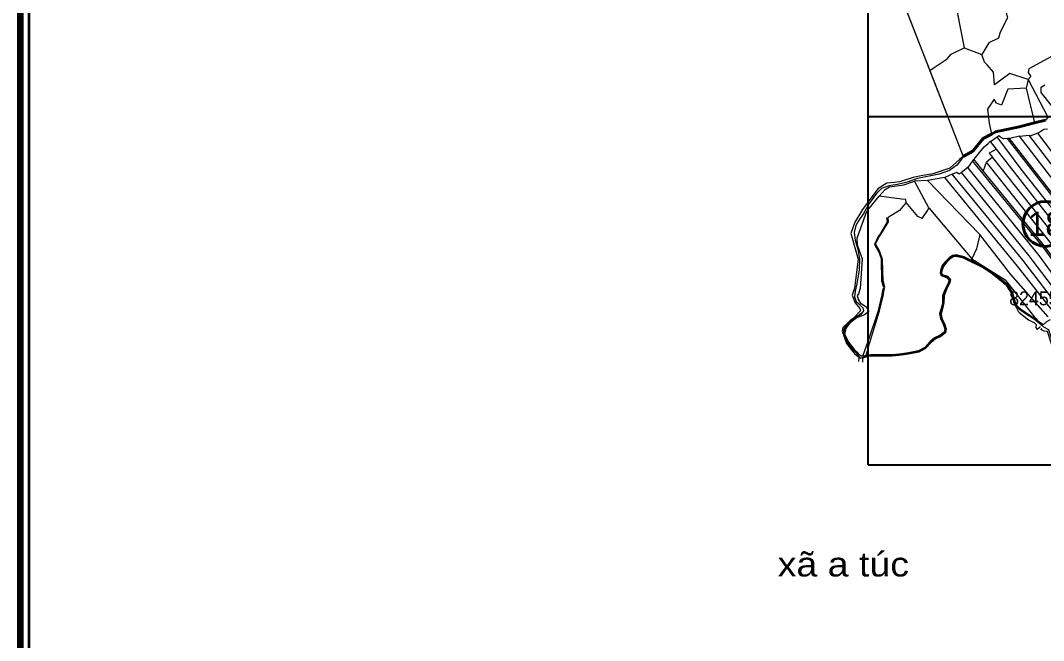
# Model space of a CAD drawing. Header units: metres. Extents: x 548568 to 557107, y 1817749 to 1829427.
# Drawn here: x 548568 to 551503, y 1821495 to 1823275 of the extents above; entities that cross this region are included whole.
import ezdxf
from ezdxf.enums import TextEntityAlignment as Align

# ---------------------------------------------------------------- set-up
doc = ezdxf.new("R2010")
doc.units = ezdxf.units.M
doc.header["$LTSCALE"] = 28
doc.linetypes.add('LONG_DASHED', pattern=[7.5, 6, -1.5])
doc.linetypes.add('MEDIUM_DASHED', pattern=[4.5, 3, -1.5])
for name, color, linetype, lineweight in [('10', 7, 'Continuous', 13), ('23', 7, 'Continuous', 13), ('32', 7, 'Continuous', 13), ('34', 7, 'LONG_DASHED', 40), ('46', 7, 'Continuous', 13), ('47', 7, 'Continuous', 13), ('54', 7, 'Continuous', 25), ('63', 7, 'Continuous', 40)]:
    doc.layers.add(name, color=color, linetype=linetype, lineweight=lineweight)
doc.layers.add('48', color=7, linetype='Continuous')
doc.layers.add('55', color=7, linetype='Continuous')

msp = doc.modelspace()

# ---------------------------------------------------------------- linework, layer by layer
at = {"layer": '10'}
for p, q in [((551106.64, 1823312.85), (551137.33, 1823233.9)), ((551137.33, 1823233.9), (551176.98, 1823131.88)), ((551176.98, 1823131.88), (551273.11, 1822884.53)), ((551458.96, 1823105.44), (551453.86, 1823080.56)), ((551453.86, 1823080.56), (551477.01, 1822981.28)), ((551173.82, 1822737.99), (551132.84, 1822813.82)), ((551170.73, 1822816.32), (551320.23, 1822660.62)), ((551173.82, 1822737.99), (551297.25, 1822591.56)), ((551297.25, 1822591.56), (551294.45, 1822587.2))]:
    msp.add_line(p, q, dxfattribs=at)
for points in [[(551271.65, 1823357.38), (551260.16, 1823349.61), (551250.51, 1823340.42), (551255.85, 1823299.21), (551275.52, 1823197.01)], [(551390.68, 1823320.23), (551399.8, 1823283.19), (551398.64, 1823280.7), (551378.75, 1823242.24), (551374.54, 1823224.76), (551346.63, 1823211.49), (551325.89, 1823177.31)], [(551176.98, 1823131.88), (551189.69, 1823140.6), (551226.4, 1823165.16), (551238.46, 1823178.18), (551275.52, 1823197.01), (551325.89, 1823177.31)], [(551458.96, 1823105.44), (551406.23, 1823122.75), (551363.1, 1823090.23), (551359.41, 1823127.04), (551341.72, 1823147.9), (551333.59, 1823155.27), (551325.89, 1823177.31)], [(551453.86, 1823080.56), (551400.77, 1823078.04), (551382.31, 1823031.89), (551368.76, 1823037.58), (551362.12, 1823049.36), (551343.06, 1823020.65), (551347.48, 1822980.9), (551354.41, 1822949.4)], [(551742.24, 1822587.13), (551652.26, 1822734.01), (551486.85, 1822952.31)], [(551648.04, 1822531.99), (551555.13, 1822666.36), (551368.17, 1822906.32), (551351.29, 1822927.98)], [(551662.48, 1822546.13), (551574.67, 1822676.99), (551439.35, 1822848.54), (551370.01, 1822941.39)], [(551703.61, 1822570.37), (551614.63, 1822709.83), (551434.25, 1822943.18)], [(551722.68, 1822578.37), (551631.97, 1822723.7), (551463.93, 1822942.91)], [(551368.17, 1822906.32), (551347.05, 1822894.17), (551356.73, 1822882.98), (551339.89, 1822868.76)], [(551329.8, 1822844.09), (551331.14, 1822845.03), (551339.89, 1822868.76)], [(551618.87, 1822503.44), (551522.41, 1822639.35), (551339.89, 1822868.76)], [(551633.46, 1822517.73), (551536.23, 1822656.1), (551533.21, 1822660.86), (551356.73, 1822882.98)], [(551568.86, 1822459.55), (551471.11, 1822588.46), (551461.7, 1822600.04), (551268.22, 1822838.54)], [(551583.65, 1822473.76), (551490.56, 1822600.35), (551285.79, 1822853.75)], [(551534.83, 1822434.8), (551428.74, 1822569.9), (551220.41, 1822824.18)], [(551552.45, 1822446.59), (551454.02, 1822574.89), (551444.66, 1822586.23), (551241.53, 1822834.17)], [(551109.36, 1822752.46), (551108.74, 1822761.01), (551095.92, 1822762.18), (551031.72, 1822770.78)], [(551109.36, 1822752.46), (551089.66, 1822729.72), (551057.98, 1822710.12)], [(551155.41, 1822707.34), (551142.93, 1822712.81), (551109.36, 1822752.46)], [(551155.41, 1822707.34), (551170.95, 1822731.21), (551173.82, 1822737.99)], [(551320.23, 1822660.62), (551311.32, 1822619.39), (551297.25, 1822591.56)], [(551517, 1822424.27), (551409.67, 1822545.91), (551320.23, 1822660.62)], [(551297.25, 1822591.56), (551393.52, 1822530.7), (551477.28, 1822423.67), (551483.18, 1822419.54), (551486.31, 1822413.1)]]:
    msp.add_lwpolyline(points, dxfattribs=at)
at = {"layer": '23'}
for p, q in [((551500.67, 1822401.52), (551498.5, 1822399.93)), ((551502.82, 1822403.05), (551500.67, 1822401.52)), ((551495.63, 1822388.29), (551498.62, 1822391.25)), ((550985.01, 1822311.39), (551000, 1822355.03)), ((551000, 1822335.58), (550993.18, 1822313.2))]:
    msp.add_line(p, q, dxfattribs=at)
for points in [[(551683.13, 1822551.13), (551587.6, 1822695.06), (551400.21, 1822936.39)], [(551687.3, 1822553.9), (551591.66, 1822697.98), (551406.16, 1822936.89)], [(551605.94, 1822481.51), (551504.28, 1822622.5), (551299.96, 1822872.74)], [(551609.81, 1822484.69), (551508.24, 1822625.54), (551329.8, 1822844.09), (551303.12, 1822876.77)], [(551000, 1822355.03), (551030.04, 1822442.47), (551040.61, 1822488), (551042.05, 1822500.1), (551044.92, 1822509.2), (551039.51, 1822526.89), (551037.98, 1822591.25), (551030.36, 1822611.78), (551020.06, 1822630.75), (551018.9, 1822633.68), (551028.64, 1822654.35), (551033.28, 1822660.27), (551056.11, 1822697.95), (551053.72, 1822709.15), (551057.98, 1822710.12)], [(551000, 1822335.58), (551032.38, 1822441.8), (551043.9, 1822487.74), (551045.42, 1822499.08), (551047.54, 1822509.58), (551043.02, 1822528.3), (551041.51, 1822589.46), (551032.42, 1822613.98), (551022.1, 1822632.41), (551021.55, 1822634.09), (551031.38, 1822654.37), (551034.27, 1822657.91), (551058.22, 1822696.99), (551058.48, 1822698.38), (551057.98, 1822710.12)], [(551483.93, 1822389.65), (551491.4, 1822394.32), (551493.49, 1822396.16), (551493.93, 1822396.58)], [(551502.82, 1822403.05), (551513.32, 1822411.62), (551523.19, 1822417.26)]]:
    msp.add_lwpolyline(points, dxfattribs=at)
at = {"layer": '23', "linetype": 'MEDIUM_DASHED'}
msp.add_lwpolyline([(550981.68, 1822434.94), (550962.26, 1822420.96), (550951.81, 1822413.53), (550939.7, 1822402.24), (550933.64, 1822394.53), (550929.51, 1822381.86), (550930.61, 1822374.97), (550941.07, 1822349.91), (550950.7, 1822337.25)], dxfattribs=at)
at = {"layer": '32'}
for p, q in [((551458.96, 1823105.44), (551466.75, 1823114.06)), ((551458.96, 1823105.44), (551514.32, 1823000)), ((551486.85, 1822952.31), (551463.93, 1822942.91)), ((551351.29, 1822927.98), (551347.17, 1822925.03)), ((551351.29, 1822927.98), (551370.01, 1822941.39)), ((551400.21, 1822936.39), (551388.43, 1822935.41)), ((551434.25, 1822943.18), (551410.28, 1822937.24)), ((551235.26, 1822852.22), (551262.14, 1822876.12)), ((551235.26, 1822852.22), (551262.14, 1822876.12)), ((551273.11, 1822884.53), (551262.14, 1822876.12)), ((551299.96, 1822872.74), (551285.79, 1822853.75)), ((551303.12, 1822876.77), (551299.96, 1822872.74)), ((551179.78, 1822834.18), (551189.94, 1822836.91)), ((551189.94, 1822836.91), (551235.26, 1822852.22)), ((551193.7, 1822838.18), (551235.26, 1822852.22)), ((551285.79, 1822853.75), (551268.22, 1822838.54)), ((551000, 1822445.81), (551001.49, 1822439.01)), ((550936.36, 1822392.19), (550948.45, 1822408.02)), ((550948.45, 1822408.02), (550965.16, 1822420.35)), ((551498.67, 1822404.85), (551486.31, 1822413.1)), ((551502.82, 1822403.05), (551498.67, 1822404.85)), ((550932.75, 1822375.62), (550936.36, 1822392.19)), ((550984.25, 1822305.96), (550983.96, 1822294.9))]:
    msp.add_line(p, q, dxfattribs=at)
for points in [[(551590.14, 1823230.54), (551578.65, 1823206.89), (551549.47, 1823184.16), (551525.91, 1823171.61), (551460.77, 1823136.3), (551459.54, 1823125.58), (551466.75, 1823114.06)], [(551526.03, 1823030.88), (551496.82, 1823068.74), (551496.23, 1823083.99), (551506.76, 1823090.65)], [(551514.32, 1823000), (551516.08, 1822996.64), (551509.05, 1822989.6), (551477.01, 1822981.28)], [(551514.32, 1823000), (551516.08, 1822996.64), (551509.05, 1822989.6), (551477.01, 1822981.28)], [(551477.01, 1822981.28), (551433.56, 1822970), (551365.1, 1822955.2), (551354.41, 1822949.4)], [(551477.01, 1822981.28), (551433.56, 1822970), (551365.1, 1822955.2), (551354.41, 1822949.4)], [(551486.85, 1822952.31), (551504.71, 1822962.97), (551514.61, 1822964.45)], [(551354.41, 1822949.4), (551330.16, 1822936.24), (551300.55, 1822900.16), (551273.11, 1822884.53)], [(551354.41, 1822949.4), (551330.16, 1822936.24), (551300.55, 1822900.16)], [(551303.12, 1822876.77), (551303.96, 1822877.69), (551333.33, 1822912.38), (551344.16, 1822921.71), (551347.17, 1822925.03)], [(551370.01, 1822941.39), (551375.06, 1822945.06), (551376.8, 1822943), (551388.43, 1822935.41)], [(551410.28, 1822937.24), (551406.16, 1822936.89), (551400.21, 1822936.39)], [(551434.25, 1822943.18), (551462.55, 1822945.63), (551463.93, 1822942.91)], [(551300.55, 1822900.16), (551273.21, 1822884.59), (551273.11, 1822884.53), (551262.14, 1822876.12)], [(551179.78, 1822834.18), (551189.94, 1822836.91), (551193.7, 1822838.18)], [(551241.53, 1822834.17), (551255.05, 1822839.55), (551261.2, 1822835.14), (551268.22, 1822838.54)], [(551053.99, 1822808.18), (551027.69, 1822792.22), (551000, 1822754.58)], [(551031.72, 1822770.78), (551049.32, 1822789.7), (551061.24, 1822798.16), (551102.91, 1822803.21), (551132.84, 1822813.82)], [(551179.78, 1822834.18), (551156.88, 1822830.07), (551129.18, 1822824.35), (551090.24, 1822812.5), (551075.52, 1822810.51), (551053.99, 1822808.18)], [(551179.78, 1822834.18), (551156.88, 1822830.07), (551129.18, 1822824.35), (551090.24, 1822812.5), (551075.52, 1822810.51)], [(551241.53, 1822834.17), (551220.41, 1822824.18), (551170.73, 1822816.32), (551132.84, 1822813.82)], [(551000, 1822754.58), (550984.06, 1822732.91), (550961.88, 1822696.16)], [(550992.44, 1822719.64), (551002.34, 1822734.76), (551031.72, 1822770.78)], [(550992.44, 1822719.64), (550967.89, 1822649.56), (550968.58, 1822631.47), (550983.19, 1822591.1), (550977.59, 1822505.64), (550972.3, 1822490.59), (550968.84, 1822485.03), (550971.94, 1822476.12)], [(550961.88, 1822696.16), (550950.61, 1822664.12), (550971.33, 1822590.27), (550960.78, 1822506.58), (550954.6, 1822486.57)], [(551294.45, 1822587.2), (551275.28, 1822596.42), (551252.9, 1822602.36), (551242.11, 1822600.65), (551232.34, 1822593.57), (551222.15, 1822583.62), (551213.53, 1822573.51), (551208.63, 1822561.12), (551206.37, 1822551.35), (551209.39, 1822543.31), (551225.2, 1822537.74), (551232.26, 1822530.16), (551230.06, 1822521.43), (551221.35, 1822504.44), (551213.85, 1822485.76), (551213.7, 1822465.05), (551209.99, 1822448.66), (551205.24, 1822433.87), (551208.08, 1822420.03), (551215.33, 1822403.6), (551220.15, 1822390.24), (551218.14, 1822380.93), (551207.01, 1822371.54), (551190.54, 1822364.15), (551176.81, 1822352.74), (551162.47, 1822336.59), (551144.32, 1822326.64), (551115.46, 1822321.32), (551089, 1822317.21), (551068.05, 1822315.8), (551019.36, 1822316.08)], [(551243.69, 1822596.85), (551234.92, 1822590.51), (551225.07, 1822580.88), (551217.01, 1822571.43), (551212.45, 1822559.92), (551210.53, 1822551.63), (551212.47, 1822546.47), (551227.46, 1822541.18)], [(551285.64, 1822587.01), (551273.88, 1822592.66), (551252.7, 1822598.28), (551243.69, 1822596.85)], [(551311, 1822574.42), (551296.67, 1822581.7), (551285.64, 1822587.01)], [(551486.31, 1822413.1), (551478.18, 1822418.53), (551452.14, 1822435.98), (551437.06, 1822446.17), (551429.35, 1822453.81), (551423.04, 1822465.86), (551417.82, 1822481.73), (551415.53, 1822494.44), (551400.67, 1822516.04), (551379.85, 1822533.73), (551355.38, 1822553.29), (551329.77, 1822569.38), (551298.45, 1822585.28), (551294.45, 1822587.2)], [(551432.86, 1822438.29), (551426.09, 1822451.41), (551419.34, 1822464.3), (551413.94, 1822480.75), (551411.75, 1822492.88), (551397.67, 1822513.34), (551377.31, 1822530.65), (551353.06, 1822550.03), (551327.79, 1822565.9), (551311, 1822574.42)], [(551227.46, 1822541.18), (551236.68, 1822531.3), (551233.82, 1822520.01), (551224.99, 1822502.78), (551217.85, 1822484.98), (551217.7, 1822464.59), (551213.85, 1822447.6), (551209.36, 1822433.65), (551211.92, 1822421.25), (551219.05, 1822405.08), (551224.31, 1822390.52), (551221.76, 1822378.75), (551209.17, 1822368.12), (551192.68, 1822360.73), (551179.61, 1822349.86), (551165.01, 1822333.41), (551145.68, 1822322.82), (551116.12, 1822317.38), (551103.95, 1822315.49)], [(550954.6, 1822486.57), (550962.6, 1822464.73), (550976.41, 1822448.73), (550978.23, 1822441.45), (550960.3, 1822422.86)], [(551000, 1822445.81), (550996.31, 1822451.14), (550980.54, 1822461.8), (550971.94, 1822476.12)], [(551001.49, 1822439.01), (550989.52, 1822430.72), (550965.16, 1822420.35)], [(551432.86, 1822438.29), (551460.3, 1822416.13), (551477.66, 1822407.47), (551482.57, 1822402.5)], [(550927.46, 1822390.34), (550929.59, 1822396.14), (550938.89, 1822404.65), (550950.74, 1822415.66), (550960.3, 1822422.86)], [(551482.57, 1822402.5), (551481.14, 1822394.46), (551483.93, 1822389.65)], [(550927.46, 1822390.34), (550925.37, 1822383.44), (550938.29, 1822347.78), (550962.9, 1822316.67)], [(550932.75, 1822375.62), (550944.27, 1822350.63), (550960.9, 1822330.09), (550969.64, 1822322.35)], [(551570.97, 1822307.02), (551540.53, 1822327.91), (551526.29, 1822347.27), (551514.41, 1822382.79), (551504.94, 1822383.15), (551495.63, 1822388.29)], [(550973.5, 1822296.55), (550974.26, 1822308.01), (550962.9, 1822316.67)], [(550985.01, 1822311.39), (550980.42, 1822311.4), (550975.27, 1822315.31), (550969.64, 1822322.35)], [(551000, 1822310.55), (550993.56, 1822309.19), (550984.25, 1822305.96)], [(550993.18, 1822313.2), (550987.45, 1822311.31), (550985.01, 1822311.39)], [(550993.18, 1822313.2), (551007.2, 1822316.15), (551019.36, 1822316.08)], [(551103.95, 1822315.49), (551089.44, 1822313.23), (551068.17, 1822311.8), (551007.6, 1822312.15), (551000, 1822310.55)]]:
    msp.add_lwpolyline(points, dxfattribs=at)
at = {"layer": '34'}
msp.add_lwpolyline([(551273.11, 1822884.53), (551300.55, 1822900.16), (551330.16, 1822936.24), (551354.41, 1822949.4), (551365.1, 1822955.2), (551433.56, 1822970), (551477.01, 1822981.28), (551509.05, 1822989.6)], dxfattribs=at)
at = {"layer": '46'}
msp.add_lwpolyline([(549928.51, 1825523.74), (550575.39, 1824679.83), (550923.94, 1823782.98), (550929.95, 1823767.5), (551273.11, 1822884.53)], dxfattribs=at)
at = {"layer": '47'}
msp.add_line((550977.19, 1822305.62), (550993.02, 1822311.12), dxfattribs=at)
for points in [[(551273.11, 1822884.53), (551268.98, 1822878.12), (551254.69, 1822860.35), (551233.43, 1822844.72), (551203.84, 1822834.63), (551141.58, 1822821.55), (551111.79, 1822811.62), (551084.83, 1822804.46), (551059.16, 1822800.62), (551038.44, 1822792.9), (551024.44, 1822778.9), (551003.46, 1822750.06), (550986.52, 1822721.7), (550972.1, 1822700.37), (550964.4, 1822686.75), (550959.67, 1822667.14), (550963.15, 1822644.42), (550970.09, 1822619.3), (550975.67, 1822589.92), (550974.52, 1822559.17), (550967.34, 1822519.48), (550963.31, 1822498.65), (550960.68, 1822481.73), (550966.21, 1822468.39), (550972.11, 1822462.75), (550984.79, 1822450.46), (550986.59, 1822441.72), (550979.43, 1822431.34), (550965.94, 1822420.95), (550948.45, 1822408.02), (550936.36, 1822392.19), (550932.39, 1822373.98), (550940, 1822355.67), (550949.57, 1822338.15), (550965.81, 1822321.07), (550977.12, 1822306.19), (550977.19, 1822305.62)], [(551378.58, 1822532.19), (551354.22, 1822551.66), (551328.78, 1822567.64), (551297.56, 1822583.49), (551274.58, 1822594.54), (551252.8, 1822600.32), (551242.9, 1822598.75), (551233.63, 1822592.04), (551223.61, 1822582.25), (551215.27, 1822572.47), (551210.54, 1822560.52), (551208.45, 1822551.49), (551210.93, 1822544.89), (551226.33, 1822539.46), (551234.47, 1822530.73), (551231.94, 1822520.72), (551223.17, 1822503.61), (551215.85, 1822485.37), (551215.7, 1822464.82), (551211.92, 1822448.13), (551207.3, 1822433.76), (551210, 1822420.64), (551217.19, 1822404.34), (551222.23, 1822390.38), (551219.95, 1822379.84), (551208.09, 1822369.83), (551191.61, 1822362.44), (551178.21, 1822351.3), (551163.74, 1822335), (551145, 1822324.73), (551115.79, 1822319.35), (551089.22, 1822315.22), (551068.11, 1822313.8), (551007.4, 1822314.15), (550993.02, 1822311.12)], [(551496.78, 1822401.38), (551477, 1822416.91), (551451.02, 1822434.32), (551435.78, 1822444.62), (551427.72, 1822452.61), (551421.19, 1822465.08), (551415.88, 1822481.24), (551413.64, 1822493.66), (551399.17, 1822514.69), (551378.58, 1822532.19), (551374.72, 1822535.27)], [(551496.78, 1822401.38), (551499.15, 1822399.33), (551501.33, 1822397.44)], [(551528.29, 1822356.43), (551518.47, 1822387.02), (551503.97, 1822394.91), (551501.33, 1822397.44)]]:
    msp.add_lwpolyline(points, dxfattribs=at)
at = {"layer": '54'}
for p, q in [((551000, 1822000), (551000, 1828000)), ((551000, 1823000), (556000, 1823000)), ((551000, 1822000), (556000, 1822000))]:
    msp.add_line(p, q, dxfattribs=at)
at = {"layer": '63', "lineweight": 106}
msp.add_lwpolyline([(548567.79, 1828881.84), (557107.47, 1828881.84), (557107.47, 1817748.95), (548567.79, 1817748.95)], close=True, dxfattribs=at)
at = {"layer": '63', "lineweight": 35}
msp.add_lwpolyline([(548592.79, 1828856.84), (557082.47, 1828856.84), (557082.47, 1817773.95), (548592.79, 1817773.95)], close=True, dxfattribs=at)
at = {"layer": '63'}
msp.add_circle((551508.78, 1822691.25), 64.42, dxfattribs=at)

# ---------------------------------------------------------------- texts
at = {"layer": '34', "width": 0.95}
msp.add_text('18', height=70, dxfattribs=at).set_placement((551508.78, 1822656.25), align=Align.CENTER)
at = {"layer": '48', "width": 1.15}
msp.add_text('xã a túc', height=70, dxfattribs=at).set_placement((550928.97, 1821679.3), align=Align.CENTER)
at = {"layer": '55', "width": 0.95}
msp.add_text('824551-4', height=40, dxfattribs=at).set_placement((551512.39, 1822457.66), align=Align.CENTER)

doc.saveas('drawing.dxf')
